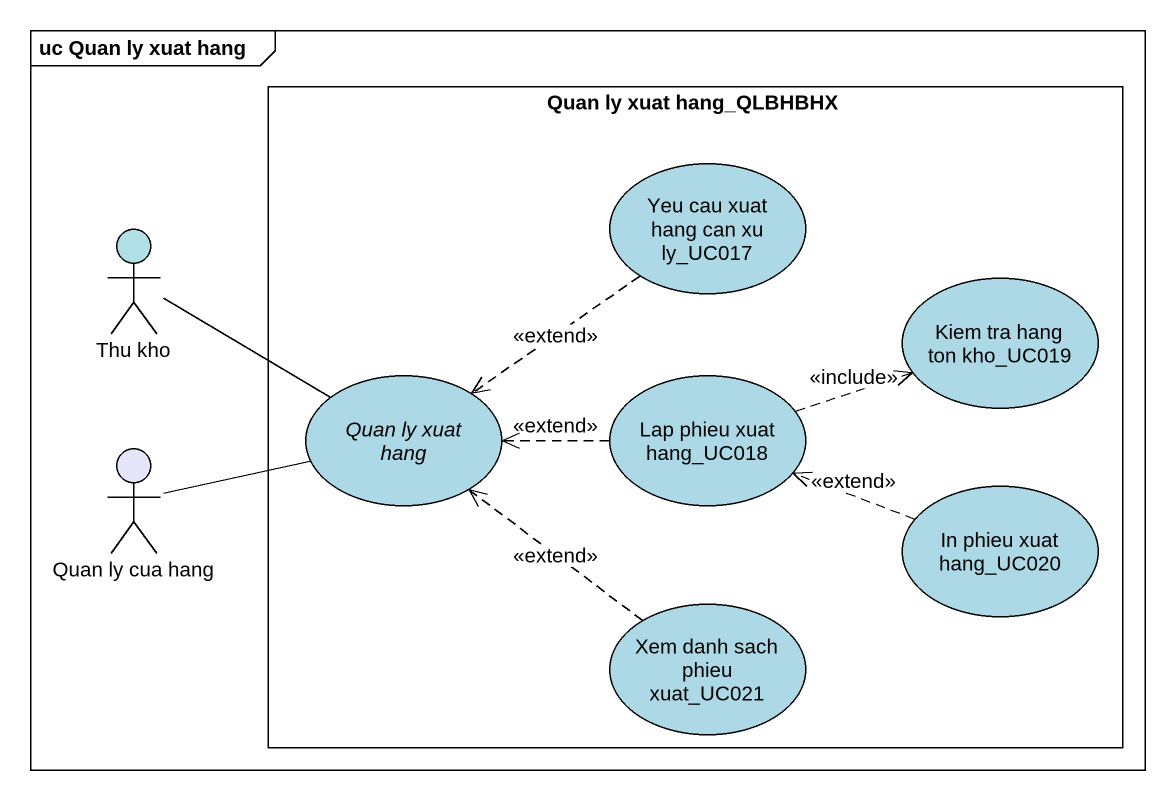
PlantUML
@startuml
mainframe uc Quan ly xuat hang
rectangle "Quan ly xuat hang_QLBHBHX" as Quan_ly_xuat_hang_QLBHBHX {
  usecase "Yeu cau xuat hang can xu ly_UC017" as Yeu_cau_xuat_hang_can_xu_ly #ADD8E6
  usecase "Kiem tra hang ton kho_UC019" as Kiem_tra_hang_ton_kho_UC019 #ADD8E6
  usecase "Quan ly xuat hang" as Quan_ly_xuat_hang #ADD8E6
  usecase "Lap phieu xuat hang_UC018" as Lap_phieu_xuat_hang_UC018 #ADD8E6
  usecase "In phieu xuat hang_UC020" as In_phieu_xuat_hang_UC020 #ADD8E6
  usecase "Xem danh sach phieu xuat_UC021" as Xem_danh_sach_phieu_xuat #ADD8E6
}
actor "Thu kho" as Thu_kho #B0E0E6
actor "Quan ly cua hang" as Quan_ly_cua_hang #E6E6FA
Yeu_cau_xuat_hang_can_xu_ly ..> Quan_ly_xuat_hang : <<extend>>
Thu_kho -right- Quan_ly_xuat_hang
Lap_phieu_xuat_hang_UC018 .right.> Kiem_tra_hang_ton_kho_UC019 : <<include>>
Lap_phieu_xuat_hang_UC018 .left.> Quan_ly_xuat_hang : <<extend>>
Quan_ly_cua_hang -right- Quan_ly_xuat_hang
In_phieu_xuat_hang_UC020 .left.> Lap_phieu_xuat_hang_UC018 : <<extend>>
Xem_danh_sach_phieu_xuat .up.> Quan_ly_xuat_hang : <<extend>>
@enduml
